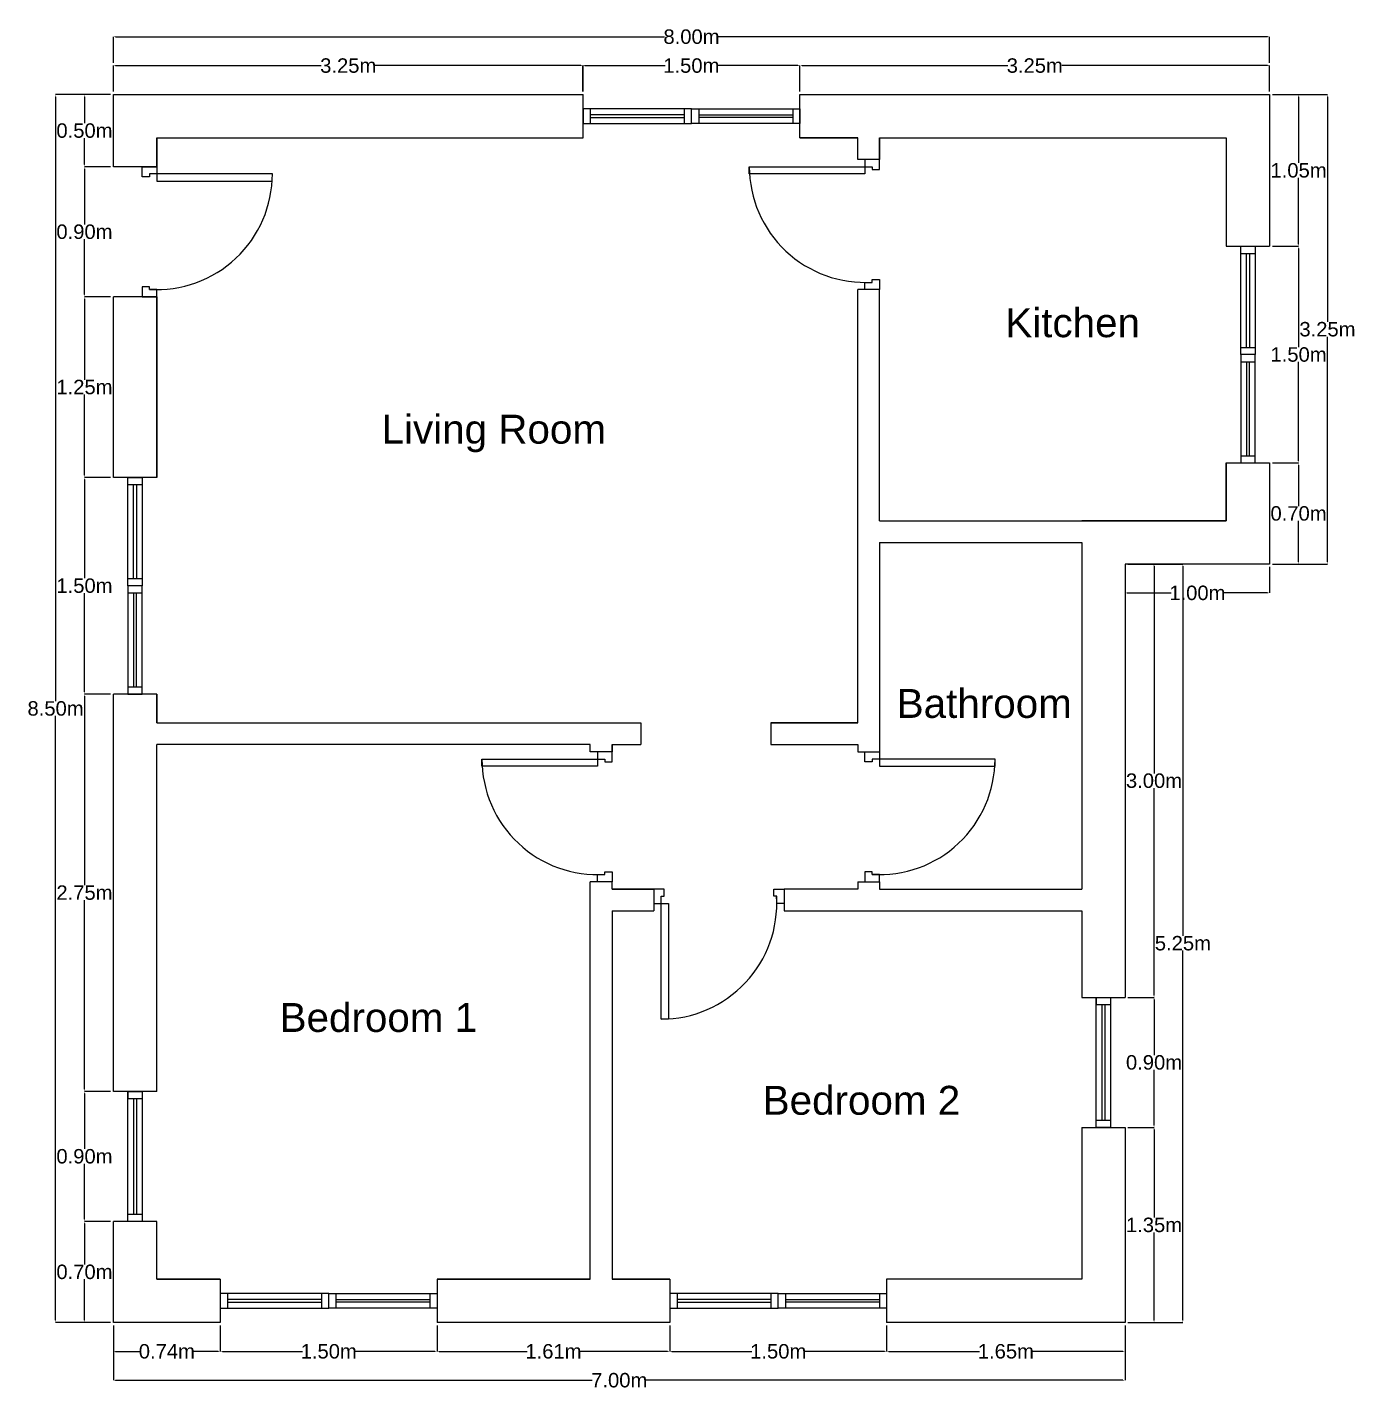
# Model space of a CAD drawing. Header units: millimetres. Extents: x -5163 to 10942, y 6347 to 15779.
# Drawn here: x -5163 to 4028, y 6347 to 15779 of the extents above; entities that cross this region are included whole.
import ezdxf

# ---------------------------------------------------------------- set-up
doc = ezdxf.new("R2010")
doc.units = ezdxf.units.MM
doc.header["$MEASUREMENT"] = 0
for name, color, linetype in [('dimensions', 40, 'Continuous'), ('doors', 4, 'Continuous'), ('walls', 7, 'Continuous'), ('windows', 6, 'Continuous')]:
    doc.layers.add(name, color=color, linetype=linetype)
doc.styles.get("Standard").update_dxf_attribs({"font": 'arial.ttf'})
doc.dimstyles.get("Standard").update_dxf_attribs({"dimtxt": 100, "dimasz": 15, "dimexe": 0.18, "dimexo": 20, "dimgap": 0.09, "dimtad": 0, "dimtih": 1, "dimtoh": 1, "dimlfac": 0.001, "dimzin": 0, "dimdsep": 46, "dimtxsty": 'Standard', "dimcen": 0.09, "dimadec": 0, "dimazin": 0, "dimtfac": 1, "dimtofl": 0, "dimtmove": 0, "dimatfit": 3, "dimfxl": 1, "dimtolj": 1, "dimtzin": 0, "dimarcsym": 0})

# ---------------------------------------------------------------- blocks, each defined once
blk = doc.blocks.new('*D11')
at = {"layer": 'Defpoints', "color": 0, "transparency": 16777216}
for p in [(-1317.4, 15512.8), (-4567.4, 15312.8), (-1317.4, 15312.8)]:
    blk.add_point(p, dxfattribs=at)
at = {"layer": 'dimensions', "color": 0, "lineweight": -2, "transparency": 16777216}
for p, q in [((-4567.4, 15332.8), (-4567.4, 15513)), ((-4552.4, 15512.8), (-3129.2, 15512.8)), ((-1332.4, 15512.8), (-2755.6, 15512.8)), ((-1317.4, 15332.8), (-1317.4, 15513))]:
    blk.add_line(p, q, dxfattribs=at)
at = {"layer": 'dimensions', "color": 0, "transparency": 16777216}
for points in [[(-4552.4, 15515.3), (-4552.4, 15510.3), (-4567.4, 15512.8)], [(-1332.4, 15515.3), (-1332.4, 15510.3), (-1317.4, 15512.8)]]:
    blk.add_solid(points, dxfattribs=at)
at = {"layer": 'dimensions', "color": 0, "transparency": 16777216, "insert": (-2942.4, 15512.8), "char_height": 100, "attachment_point": 5}
blk.add_mtext('\\A1;3.25m', dxfattribs=at)
blk = doc.blocks.new('*D12')
at = {"layer": 'Defpoints', "color": 0, "transparency": 16777216}
for p in [(182.6, 15512.8), (-1319.8, 15312.8), (182.6, 15312.8)]:
    blk.add_point(p, dxfattribs=at)
at = {"layer": 'dimensions', "color": 0, "lineweight": -2, "transparency": 16777216}
for p, q in [((-1319.8, 15332.8), (-1319.8, 15513)), ((-1304.8, 15512.8), (-750.7, 15512.8)), ((167.6, 15512.8), (-386.5, 15512.8)), ((182.6, 15332.8), (182.6, 15513))]:
    blk.add_line(p, q, dxfattribs=at)
at = {"layer": 'dimensions', "color": 0, "transparency": 16777216}
for points in [[(-1304.8, 15515.3), (-1304.8, 15510.3), (-1319.8, 15512.8)], [(167.6, 15515.3), (167.6, 15510.3), (182.6, 15512.8)]]:
    blk.add_solid(points, dxfattribs=at)
at = {"layer": 'dimensions', "color": 0, "transparency": 16777216, "insert": (-568.6, 15512.8), "char_height": 100, "attachment_point": 5}
blk.add_mtext('\\A1;1.50m', dxfattribs=at)
blk = doc.blocks.new('*D13')
at = {"layer": 'Defpoints', "color": 0, "transparency": 16777216}
for p in [(3432.6, 15512.8), (182.6, 15312.8), (3432.6, 15312.8)]:
    blk.add_point(p, dxfattribs=at)
at = {"layer": 'dimensions', "color": 0, "lineweight": -2, "transparency": 16777216}
for p, q in [((182.6, 15332.8), (182.6, 15513)), ((197.6, 15512.8), (1620.8, 15512.8)), ((3417.6, 15512.8), (1994.4, 15512.8)), ((3432.6, 15332.8), (3432.6, 15513))]:
    blk.add_line(p, q, dxfattribs=at)
at = {"layer": 'dimensions', "color": 0, "transparency": 16777216}
for points in [[(197.6, 15515.3), (197.6, 15510.3), (182.6, 15512.8)], [(3417.6, 15515.3), (3417.6, 15510.3), (3432.6, 15512.8)]]:
    blk.add_solid(points, dxfattribs=at)
at = {"layer": 'dimensions', "color": 0, "transparency": 16777216, "insert": (1807.6, 15512.8), "char_height": 100, "attachment_point": 5}
blk.add_mtext('\\A1;3.25m', dxfattribs=at)
blk = doc.blocks.new('*D16')
at = {"layer": 'Defpoints', "color": 0, "transparency": 16777216}
for p in [(3432.6, 15713), (-4567.4, 15513), (3432.6, 15512.8)]:
    blk.add_point(p, dxfattribs=at)
at = {"layer": 'dimensions', "color": 0, "lineweight": -2, "transparency": 16777216}
for p, q in [((-4567.4, 15533), (-4567.4, 15713.2)), ((-4552.4, 15713), (-754.3, 15713)), ((3417.6, 15713), (-380.5, 15713)), ((3432.6, 15532.8), (3432.6, 15713.2))]:
    blk.add_line(p, q, dxfattribs=at)
at = {"layer": 'dimensions', "color": 0, "transparency": 16777216}
for points in [[(-4552.4, 15715.5), (-4552.4, 15710.5), (-4567.4, 15713)], [(3417.6, 15715.5), (3417.6, 15710.5), (3432.6, 15713)]]:
    blk.add_solid(points, dxfattribs=at)
at = {"layer": 'dimensions', "color": 0, "transparency": 16777216, "insert": (-567.4, 15713), "char_height": 100, "attachment_point": 5}
blk.add_mtext('\\A1;8.00m', dxfattribs=at)
blk = doc.blocks.new('*D17')
at = {"layer": 'Defpoints', "color": 0, "transparency": 16777216}
for p in [(-4767.4, 7512.8), (-4567.4, 7512.8), (-4567.4, 6812.8)]:
    blk.add_point(p, dxfattribs=at)
at = {"layer": 'dimensions', "color": 0, "lineweight": -2, "transparency": 16777216}
for p, q in [((-4587.4, 7512.8), (-4767.6, 7512.8)), ((-4767.4, 7497.8), (-4767.4, 7214)), ((-4767.4, 6827.8), (-4767.4, 7111.7)), ((-4587.4, 6812.8), (-4767.6, 6812.8))]:
    blk.add_line(p, q, dxfattribs=at)
at = {"layer": 'dimensions', "color": 0, "transparency": 16777216}
for points in [[(-4769.9, 7497.8), (-4764.9, 7497.8), (-4767.4, 7512.8)], [(-4769.9, 6827.8), (-4764.9, 6827.8), (-4767.4, 6812.8)]]:
    blk.add_solid(points, dxfattribs=at)
at = {"layer": 'dimensions', "color": 0, "transparency": 16777216, "insert": (-4767.4, 7162.8), "char_height": 100, "attachment_point": 5}
blk.add_mtext('\\A1;0.70m', dxfattribs=at)
blk = doc.blocks.new('*D18')
at = {"layer": 'Defpoints', "color": 0, "transparency": 16777216}
for p in [(-4767.4, 8412.8), (-4567.4, 8412.8), (-4567.4, 7512.8)]:
    blk.add_point(p, dxfattribs=at)
at = {"layer": 'dimensions', "color": 0, "lineweight": -2, "transparency": 16777216}
for p, q in [((-4587.4, 8412.8), (-4767.6, 8412.8)), ((-4767.4, 8397.8), (-4767.4, 8014)), ((-4767.4, 7527.8), (-4767.4, 7911.7)), ((-4587.4, 7512.8), (-4767.6, 7512.8))]:
    blk.add_line(p, q, dxfattribs=at)
at = {"layer": 'dimensions', "color": 0, "transparency": 16777216}
for points in [[(-4769.9, 8397.8), (-4764.9, 8397.8), (-4767.4, 8412.8)], [(-4769.9, 7527.8), (-4764.9, 7527.8), (-4767.4, 7512.8)]]:
    blk.add_solid(points, dxfattribs=at)
at = {"layer": 'dimensions', "color": 0, "transparency": 16777216, "insert": (-4767.4, 7962.8), "char_height": 100, "attachment_point": 5}
blk.add_mtext('\\A1;0.90m', dxfattribs=at)
blk = doc.blocks.new('*D19')
at = {"layer": 'Defpoints', "color": 0, "transparency": 16777216}
for p in [(-4767.4, 11162.8), (-4567.4, 11162.8), (-4567.4, 8412.8)]:
    blk.add_point(p, dxfattribs=at)
at = {"layer": 'dimensions', "color": 0, "lineweight": -2, "transparency": 16777216}
for p, q in [((-4587.4, 11162.8), (-4767.6, 11162.8)), ((-4767.4, 11147.8), (-4767.4, 9839)), ((-4767.4, 8427.8), (-4767.4, 9736.7)), ((-4587.4, 8412.8), (-4767.6, 8412.8))]:
    blk.add_line(p, q, dxfattribs=at)
at = {"layer": 'dimensions', "color": 0, "transparency": 16777216}
for points in [[(-4769.9, 11147.8), (-4764.9, 11147.8), (-4767.4, 11162.8)], [(-4769.9, 8427.8), (-4764.9, 8427.8), (-4767.4, 8412.8)]]:
    blk.add_solid(points, dxfattribs=at)
at = {"layer": 'dimensions', "color": 0, "transparency": 16777216, "insert": (-4767.4, 9787.8), "char_height": 100, "attachment_point": 5}
blk.add_mtext('\\A1;2.75m', dxfattribs=at)
blk = doc.blocks.new('*D20')
at = {"layer": 'Defpoints', "color": 0, "transparency": 16777216}
for p in [(-4767.4, 12662.8), (-4567.4, 12662.8), (-4567.4, 11162.8)]:
    blk.add_point(p, dxfattribs=at)
at = {"layer": 'dimensions', "color": 0, "lineweight": -2, "transparency": 16777216}
for p, q in [((-4587.4, 12662.8), (-4767.6, 12662.8)), ((-4767.4, 12647.8), (-4767.4, 11964)), ((-4767.4, 11177.8), (-4767.4, 11861.7)), ((-4587.4, 11162.8), (-4767.6, 11162.8))]:
    blk.add_line(p, q, dxfattribs=at)
at = {"layer": 'dimensions', "color": 0, "transparency": 16777216}
for points in [[(-4769.9, 12647.8), (-4764.9, 12647.8), (-4767.4, 12662.8)], [(-4769.9, 11177.8), (-4764.9, 11177.8), (-4767.4, 11162.8)]]:
    blk.add_solid(points, dxfattribs=at)
at = {"layer": 'dimensions', "color": 0, "transparency": 16777216, "insert": (-4767.4, 11912.8), "char_height": 100, "attachment_point": 5}
blk.add_mtext('\\A1;1.50m', dxfattribs=at)
blk = doc.blocks.new('*D21')
at = {"layer": 'Defpoints', "color": 0, "transparency": 16777216}
for p in [(-4767.4, 13912.8), (-4567.4, 13912.8), (-4567.4, 12662.8)]:
    blk.add_point(p, dxfattribs=at)
at = {"layer": 'dimensions', "color": 0, "lineweight": -2, "transparency": 16777216}
for p, q in [((-4587.4, 13912.8), (-4767.6, 13912.8)), ((-4767.4, 13897.8), (-4767.4, 13339)), ((-4767.4, 12677.8), (-4767.4, 13236.7)), ((-4587.4, 12662.8), (-4767.6, 12662.8))]:
    blk.add_line(p, q, dxfattribs=at)
at = {"layer": 'dimensions', "color": 0, "transparency": 16777216}
for points in [[(-4769.9, 13897.8), (-4764.9, 13897.8), (-4767.4, 13912.8)], [(-4769.9, 12677.8), (-4764.9, 12677.8), (-4767.4, 12662.8)]]:
    blk.add_solid(points, dxfattribs=at)
at = {"layer": 'dimensions', "color": 0, "transparency": 16777216, "insert": (-4767.4, 13287.8), "char_height": 100, "attachment_point": 5}
blk.add_mtext('\\A1;1.25m', dxfattribs=at)
blk = doc.blocks.new('*D22')
at = {"layer": 'Defpoints', "color": 0, "transparency": 16777216}
for p in [(-4767.4, 14812.8), (-4567.4, 14812.8), (-4567.4, 13912.8)]:
    blk.add_point(p, dxfattribs=at)
at = {"layer": 'dimensions', "color": 0, "lineweight": -2, "transparency": 16777216}
for p, q in [((-4587.4, 14812.8), (-4767.6, 14812.8)), ((-4767.4, 14797.8), (-4767.4, 14414)), ((-4767.4, 13927.8), (-4767.4, 14311.7)), ((-4587.4, 13912.8), (-4767.6, 13912.8))]:
    blk.add_line(p, q, dxfattribs=at)
at = {"layer": 'dimensions', "color": 0, "transparency": 16777216}
for points in [[(-4769.9, 14797.8), (-4764.9, 14797.8), (-4767.4, 14812.8)], [(-4769.9, 13927.8), (-4764.9, 13927.8), (-4767.4, 13912.8)]]:
    blk.add_solid(points, dxfattribs=at)
at = {"layer": 'dimensions', "color": 0, "transparency": 16777216, "insert": (-4767.4, 14362.8), "char_height": 100, "attachment_point": 5}
blk.add_mtext('\\A1;0.90m', dxfattribs=at)
blk = doc.blocks.new('*D23')
at = {"layer": 'Defpoints', "color": 0, "transparency": 16777216}
for p in [(-4767.4, 15312.8), (-4567.4, 15312.8), (-4567.4, 14812.8)]:
    blk.add_point(p, dxfattribs=at)
at = {"layer": 'dimensions', "color": 0, "lineweight": -2, "transparency": 16777216}
for p, q in [((-4587.4, 15312.8), (-4767.6, 15312.8)), ((-4767.4, 15297.8), (-4767.4, 15114)), ((-4767.4, 14827.8), (-4767.4, 15011.7)), ((-4587.4, 14812.8), (-4767.6, 14812.8))]:
    blk.add_line(p, q, dxfattribs=at)
at = {"layer": 'dimensions', "color": 0, "transparency": 16777216}
for points in [[(-4769.9, 15297.8), (-4764.9, 15297.8), (-4767.4, 15312.8)], [(-4769.9, 14827.8), (-4764.9, 14827.8), (-4767.4, 14812.8)]]:
    blk.add_solid(points, dxfattribs=at)
at = {"layer": 'dimensions', "color": 0, "transparency": 16777216, "insert": (-4767.4, 15062.8), "char_height": 100, "attachment_point": 5}
blk.add_mtext('\\A1;0.50m', dxfattribs=at)
blk = doc.blocks.new('*D26')
at = {"layer": 'Defpoints', "color": 0, "transparency": 16777216}
for p in [(-4967.4, 15312.8), (-4567.4, 15312.8), (-4567.4, 6812.8)]:
    blk.add_point(p, dxfattribs=at)
at = {"layer": 'dimensions', "color": 0, "lineweight": -2, "transparency": 16777216}
for p, q in [((-4587.4, 15312.8), (-4967.6, 15312.8)), ((-4967.4, 15297.8), (-4967.4, 11114)), ((-4967.4, 6827.8), (-4967.4, 11011.7)), ((-4587.4, 6812.8), (-4967.6, 6812.8))]:
    blk.add_line(p, q, dxfattribs=at)
at = {"layer": 'dimensions', "color": 0, "transparency": 16777216}
for points in [[(-4969.9, 15297.8), (-4964.9, 15297.8), (-4967.4, 15312.8)], [(-4969.9, 6827.8), (-4964.9, 6827.8), (-4967.4, 6812.8)]]:
    blk.add_solid(points, dxfattribs=at)
at = {"layer": 'dimensions', "color": 0, "transparency": 16777216, "insert": (-4967.4, 11062.8), "char_height": 100, "attachment_point": 5}
blk.add_mtext('\\A1;8.50m', dxfattribs=at)
blk = doc.blocks.new('*D27')
at = {"layer": 'Defpoints', "color": 0, "transparency": 16777216}
for p in [(-4567.4, 6812.8), (-3827.4, 6812.8), (-3827.4, 6612.8)]:
    blk.add_point(p, dxfattribs=at)
at = {"layer": 'dimensions', "color": 0, "lineweight": -2, "transparency": 16777216}
for p, q in [((-4567.4, 6792.8), (-4567.4, 6612.7)), ((-3827.4, 6792.8), (-3827.4, 6612.7)), ((-4552.4, 6612.8), (-4384.2, 6612.8)), ((-3842.4, 6612.8), (-4010.6, 6612.8))]:
    blk.add_line(p, q, dxfattribs=at)
at = {"layer": 'dimensions', "color": 0, "transparency": 16777216}
for points in [[(-4552.4, 6615.3), (-4552.4, 6610.3), (-4567.4, 6612.8)], [(-3842.4, 6615.3), (-3842.4, 6610.3), (-3827.4, 6612.8)]]:
    blk.add_solid(points, dxfattribs=at)
at = {"layer": 'dimensions', "color": 0, "transparency": 16777216, "insert": (-4197.4, 6612.8), "char_height": 100, "attachment_point": 5}
blk.add_mtext('\\A1;0.74m', dxfattribs=at)
blk = doc.blocks.new('*D28')
at = {"layer": 'Defpoints', "color": 0, "transparency": 16777216}
for p in [(-3827.4, 6812.8), (-2327.4, 6812.8), (-2327.4, 6612.8)]:
    blk.add_point(p, dxfattribs=at)
at = {"layer": 'dimensions', "color": 0, "lineweight": -2, "transparency": 16777216}
for p, q in [((-3827.4, 6792.8), (-3827.4, 6612.7)), ((-2327.4, 6792.8), (-2327.4, 6612.7)), ((-3812.4, 6612.8), (-3259.5, 6612.8)), ((-2342.4, 6612.8), (-2895.3, 6612.8))]:
    blk.add_line(p, q, dxfattribs=at)
at = {"layer": 'dimensions', "color": 0, "transparency": 16777216}
for points in [[(-3812.4, 6615.3), (-3812.4, 6610.3), (-3827.4, 6612.8)], [(-2342.4, 6615.3), (-2342.4, 6610.3), (-2327.4, 6612.8)]]:
    blk.add_solid(points, dxfattribs=at)
at = {"layer": 'dimensions', "color": 0, "transparency": 16777216, "insert": (-3077.4, 6612.8), "char_height": 100, "attachment_point": 5}
blk.add_mtext('\\A1;1.50m', dxfattribs=at)
blk = doc.blocks.new('*D29')
at = {"layer": 'Defpoints', "color": 0, "transparency": 16777216}
for p in [(-2327.4, 6812.8), (-717.4, 6812.8), (-717.4, 6612.8)]:
    blk.add_point(p, dxfattribs=at)
at = {"layer": 'dimensions', "color": 0, "lineweight": -2, "transparency": 16777216}
for p, q in [((-2327.4, 6792.8), (-2327.4, 6612.7)), ((-717.4, 6792.8), (-717.4, 6612.7)), ((-2312.4, 6612.8), (-1704.5, 6612.8)), ((-732.4, 6612.8), (-1340.3, 6612.8))]:
    blk.add_line(p, q, dxfattribs=at)
at = {"layer": 'dimensions', "color": 0, "transparency": 16777216}
for points in [[(-2312.4, 6615.3), (-2312.4, 6610.3), (-2327.4, 6612.8)], [(-732.4, 6615.3), (-732.4, 6610.3), (-717.4, 6612.8)]]:
    blk.add_solid(points, dxfattribs=at)
at = {"layer": 'dimensions', "color": 0, "transparency": 16777216, "insert": (-1522.4, 6612.8), "char_height": 100, "attachment_point": 5}
blk.add_mtext('\\A1;1.61m', dxfattribs=at)
blk = doc.blocks.new('*D30')
at = {"layer": 'Defpoints', "color": 0, "transparency": 16777216}
for p in [(-717.4, 6812.8), (782.6, 6812.8), (782.6, 6612.8)]:
    blk.add_point(p, dxfattribs=at)
at = {"layer": 'dimensions', "color": 0, "lineweight": -2, "transparency": 16777216}
for p, q in [((-717.4, 6792.8), (-717.4, 6612.7)), ((782.6, 6792.8), (782.6, 6612.7)), ((-702.4, 6612.8), (-149.5, 6612.8)), ((767.6, 6612.8), (214.7, 6612.8))]:
    blk.add_line(p, q, dxfattribs=at)
at = {"layer": 'dimensions', "color": 0, "transparency": 16777216}
for points in [[(-702.4, 6615.3), (-702.4, 6610.3), (-717.4, 6612.8)], [(767.6, 6615.3), (767.6, 6610.3), (782.6, 6612.8)]]:
    blk.add_solid(points, dxfattribs=at)
at = {"layer": 'dimensions', "color": 0, "transparency": 16777216, "insert": (32.6, 6612.8), "char_height": 100, "attachment_point": 5}
blk.add_mtext('\\A1;1.50m', dxfattribs=at)
blk = doc.blocks.new('*D31')
at = {"layer": 'Defpoints', "color": 0, "transparency": 16777216}
for p in [(782.6, 6812.8), (2432.6, 6812.8), (2432.6, 6612.8)]:
    blk.add_point(p, dxfattribs=at)
at = {"layer": 'dimensions', "color": 0, "lineweight": -2, "transparency": 16777216}
for p, q in [((782.6, 6792.8), (782.6, 6612.7)), ((2432.6, 6792.8), (2432.6, 6612.7)), ((797.6, 6612.8), (1425.5, 6612.8)), ((2417.6, 6612.8), (1789.7, 6612.8))]:
    blk.add_line(p, q, dxfattribs=at)
at = {"layer": 'dimensions', "color": 0, "transparency": 16777216}
for points in [[(797.6, 6615.3), (797.6, 6610.3), (782.6, 6612.8)], [(2417.6, 6615.3), (2417.6, 6610.3), (2432.6, 6612.8)]]:
    blk.add_solid(points, dxfattribs=at)
at = {"layer": 'dimensions', "color": 0, "transparency": 16777216, "insert": (1607.6, 6612.8), "char_height": 100, "attachment_point": 5}
blk.add_mtext('\\A1;1.65m', dxfattribs=at)
blk = doc.blocks.new('*D32')
at = {"layer": 'Defpoints', "color": 0, "transparency": 16777216}
for p in [(-4567.4, 6812.8), (2432.6, 6812.8), (2432.6, 6412.8)]:
    blk.add_point(p, dxfattribs=at)
at = {"layer": 'dimensions', "color": 0, "lineweight": -2, "transparency": 16777216}
for p, q in [((-4567.4, 6792.8), (-4567.4, 6412.7)), ((2432.6, 6792.8), (2432.6, 6412.7)), ((-4552.4, 6412.8), (-1253.8, 6412.8)), ((2417.6, 6412.8), (-881, 6412.8))]:
    blk.add_line(p, q, dxfattribs=at)
at = {"layer": 'dimensions', "color": 0, "transparency": 16777216}
for points in [[(-4552.4, 6415.3), (-4552.4, 6410.3), (-4567.4, 6412.8)], [(2417.6, 6415.3), (2417.6, 6410.3), (2432.6, 6412.8)]]:
    blk.add_solid(points, dxfattribs=at)
at = {"layer": 'dimensions', "color": 0, "transparency": 16777216, "insert": (-1067.4, 6412.8), "char_height": 100, "attachment_point": 5}
blk.add_mtext('\\A1;7.00m', dxfattribs=at)
blk = doc.blocks.new('*D33')
at = {"layer": 'Defpoints', "color": 0, "transparency": 16777216}
for p in [(2432.6, 8162.8), (2632.6, 8162.8), (2432.6, 6812.8)]:
    blk.add_point(p, dxfattribs=at)
at = {"layer": 'dimensions', "color": 0, "lineweight": -2, "transparency": 16777216}
for p, q in [((2452.6, 8162.8), (2632.8, 8162.8)), ((2632.6, 8147.8), (2632.6, 7539)), ((2632.6, 6827.8), (2632.6, 7436.7)), ((2452.6, 6812.8), (2632.8, 6812.8))]:
    blk.add_line(p, q, dxfattribs=at)
at = {"layer": 'dimensions', "color": 0, "transparency": 16777216}
for points in [[(2630.1, 8147.8), (2635.1, 8147.8), (2632.6, 8162.8)], [(2630.1, 6827.8), (2635.1, 6827.8), (2632.6, 6812.8)]]:
    blk.add_solid(points, dxfattribs=at)
at = {"layer": 'dimensions', "color": 0, "transparency": 16777216, "insert": (2632.6, 7487.8), "char_height": 100, "attachment_point": 5}
blk.add_mtext('\\A1;1.35m', dxfattribs=at)
blk = doc.blocks.new('*D34')
at = {"layer": 'Defpoints', "color": 0, "transparency": 16777216}
for p in [(2432.6, 9062.8), (2632.6, 9062.8), (2432.6, 8162.8)]:
    blk.add_point(p, dxfattribs=at)
at = {"layer": 'dimensions', "color": 0, "lineweight": -2, "transparency": 16777216}
for p, q in [((2452.6, 9062.8), (2632.8, 9062.8)), ((2632.6, 9047.8), (2632.6, 8664)), ((2632.6, 8177.8), (2632.6, 8561.7)), ((2452.6, 8162.8), (2632.8, 8162.8))]:
    blk.add_line(p, q, dxfattribs=at)
at = {"layer": 'dimensions', "color": 0, "transparency": 16777216}
for points in [[(2630.1, 9047.8), (2635.1, 9047.8), (2632.6, 9062.8)], [(2630.1, 8177.8), (2635.1, 8177.8), (2632.6, 8162.8)]]:
    blk.add_solid(points, dxfattribs=at)
at = {"layer": 'dimensions', "color": 0, "transparency": 16777216, "insert": (2632.6, 8612.8), "char_height": 100, "attachment_point": 5}
blk.add_mtext('\\A1;0.90m', dxfattribs=at)
blk = doc.blocks.new('*D35')
at = {"layer": 'Defpoints', "color": 0, "transparency": 16777216}
for p in [(2452.6, 12062.8), (2632.6, 12062.8), (2432.6, 9062.8)]:
    blk.add_point(p, dxfattribs=at)
at = {"layer": 'dimensions', "color": 0, "lineweight": -2, "transparency": 16777216}
for p, q in [((2472.6, 12062.8), (2632.8, 12062.8)), ((2632.6, 12047.8), (2632.6, 10614)), ((2632.6, 9077.8), (2632.6, 10511.7)), ((2452.6, 9062.8), (2632.8, 9062.8))]:
    blk.add_line(p, q, dxfattribs=at)
at = {"layer": 'dimensions', "color": 0, "transparency": 16777216}
for points in [[(2630.1, 12047.8), (2635.1, 12047.8), (2632.6, 12062.8)], [(2630.1, 9077.8), (2635.1, 9077.8), (2632.6, 9062.8)]]:
    blk.add_solid(points, dxfattribs=at)
at = {"layer": 'dimensions', "color": 0, "transparency": 16777216, "insert": (2632.6, 10562.8), "char_height": 100, "attachment_point": 5}
blk.add_mtext('\\A1;3.00m', dxfattribs=at)
blk = doc.blocks.new('*D36')
at = {"layer": 'Defpoints', "color": 0, "transparency": 16777216}
for p in [(2432.6, 12062.8), (3432.6, 12062.8), (3432.6, 11862.8)]:
    blk.add_point(p, dxfattribs=at)
at = {"layer": 'dimensions', "color": 0, "lineweight": -2, "transparency": 16777216}
for p, q in [((2432.6, 12042.8), (2432.6, 11862.7)), ((3432.6, 12042.8), (3432.6, 11862.7)), ((2447.6, 11862.8), (2750.5, 11862.8)), ((3417.6, 11862.8), (3114.7, 11862.8))]:
    blk.add_line(p, q, dxfattribs=at)
at = {"layer": 'dimensions', "color": 0, "transparency": 16777216}
for points in [[(2447.6, 11865.3), (2447.6, 11860.3), (2432.6, 11862.8)], [(3417.6, 11865.3), (3417.6, 11860.3), (3432.6, 11862.8)]]:
    blk.add_solid(points, dxfattribs=at)
at = {"layer": 'dimensions', "color": 0, "transparency": 16777216, "insert": (2932.6, 11862.8), "char_height": 100, "attachment_point": 5}
blk.add_mtext('\\A1;1.00m', dxfattribs=at)
blk = doc.blocks.new('*D37')
at = {"layer": 'Defpoints', "color": 0, "transparency": 16777216}
for p in [(3432.6, 12762.8), (3632.6, 12762.8), (3432.6, 12062.8)]:
    blk.add_point(p, dxfattribs=at)
at = {"layer": 'dimensions', "color": 0, "lineweight": -2, "transparency": 16777216}
for p, q in [((3452.6, 12762.8), (3632.8, 12762.8)), ((3632.6, 12747.8), (3632.6, 12464)), ((3632.6, 12077.8), (3632.6, 12361.7)), ((3452.6, 12062.8), (3632.8, 12062.8))]:
    blk.add_line(p, q, dxfattribs=at)
at = {"layer": 'dimensions', "color": 0, "transparency": 16777216}
for points in [[(3630.1, 12747.8), (3635.1, 12747.8), (3632.6, 12762.8)], [(3630.1, 12077.8), (3635.1, 12077.8), (3632.6, 12062.8)]]:
    blk.add_solid(points, dxfattribs=at)
at = {"layer": 'dimensions', "color": 0, "transparency": 16777216, "insert": (3632.6, 12412.8), "char_height": 100, "attachment_point": 5}
blk.add_mtext('\\A1;0.70m', dxfattribs=at)
blk = doc.blocks.new('*D38')
at = {"layer": 'Defpoints', "color": 0, "transparency": 16777216}
for p in [(3432.6, 14262.8), (3632.6, 14262.8), (3432.6, 12762.8)]:
    blk.add_point(p, dxfattribs=at)
at = {"layer": 'dimensions', "color": 0, "lineweight": -2, "transparency": 16777216}
for p, q in [((3452.6, 14262.8), (3632.8, 14262.8)), ((3632.6, 14247.8), (3632.6, 13564)), ((3632.6, 12777.8), (3632.6, 13461.7)), ((3452.6, 12762.8), (3632.8, 12762.8))]:
    blk.add_line(p, q, dxfattribs=at)
at = {"layer": 'dimensions', "color": 0, "transparency": 16777216}
for points in [[(3630.1, 14247.8), (3635.1, 14247.8), (3632.6, 14262.8)], [(3630.1, 12777.8), (3635.1, 12777.8), (3632.6, 12762.8)]]:
    blk.add_solid(points, dxfattribs=at)
at = {"layer": 'dimensions', "color": 0, "transparency": 16777216, "insert": (3632.6, 13512.8), "char_height": 100, "attachment_point": 5}
blk.add_mtext('\\A1;1.50m', dxfattribs=at)
blk = doc.blocks.new('*D39')
at = {"layer": 'Defpoints', "color": 0, "transparency": 16777216}
for p in [(3432.6, 15312.8), (3632.6, 15312.8), (3432.6, 14262.8)]:
    blk.add_point(p, dxfattribs=at)
at = {"layer": 'dimensions', "color": 0, "lineweight": -2, "transparency": 16777216}
for p, q in [((3452.6, 15312.8), (3632.8, 15312.8)), ((3632.6, 15297.8), (3632.6, 14839)), ((3632.6, 14277.8), (3632.6, 14736.7)), ((3452.6, 14262.8), (3632.8, 14262.8))]:
    blk.add_line(p, q, dxfattribs=at)
at = {"layer": 'dimensions', "color": 0, "transparency": 16777216}
for points in [[(3630.1, 15297.8), (3635.1, 15297.8), (3632.6, 15312.8)], [(3630.1, 14277.8), (3635.1, 14277.8), (3632.6, 14262.8)]]:
    blk.add_solid(points, dxfattribs=at)
at = {"layer": 'dimensions', "color": 0, "transparency": 16777216, "insert": (3632.6, 14787.8), "char_height": 100, "attachment_point": 5}
blk.add_mtext('\\A1;1.05m', dxfattribs=at)
blk = doc.blocks.new('*D40')
at = {"layer": 'Defpoints', "color": 0, "transparency": 16777216}
for p in [(3432.6, 15312.8), (3832.6, 15312.8), (3432.6, 12062.8)]:
    blk.add_point(p, dxfattribs=at)
at = {"layer": 'dimensions', "color": 0, "lineweight": -2, "transparency": 16777216}
for p, q in [((3452.6, 15312.8), (3832.8, 15312.8)), ((3832.6, 15297.8), (3832.6, 13739)), ((3832.6, 12077.8), (3832.6, 13636.7)), ((3452.6, 12062.8), (3832.8, 12062.8))]:
    blk.add_line(p, q, dxfattribs=at)
at = {"layer": 'dimensions', "color": 0, "transparency": 16777216}
for points in [[(3830.1, 15297.8), (3835.1, 15297.8), (3832.6, 15312.8)], [(3830.1, 12077.8), (3835.1, 12077.8), (3832.6, 12062.8)]]:
    blk.add_solid(points, dxfattribs=at)
at = {"layer": 'dimensions', "color": 0, "transparency": 16777216, "insert": (3832.6, 13687.8), "char_height": 100, "attachment_point": 5}
blk.add_mtext('\\A1;3.25m', dxfattribs=at)
blk = doc.blocks.new('*D41')
at = {"layer": 'Defpoints', "color": 0, "transparency": 16777216}
for p in [(2432.6, 12062.8), (2832.3, 12062.8), (2432.6, 6812.8)]:
    blk.add_point(p, dxfattribs=at)
at = {"layer": 'dimensions', "color": 0, "lineweight": -2, "transparency": 16777216}
for p, q in [((2452.6, 12062.8), (2832.5, 12062.8)), ((2832.3, 12047.8), (2832.3, 9489)), ((2832.3, 6827.8), (2832.3, 9386.7)), ((2452.6, 6812.8), (2832.5, 6812.8))]:
    blk.add_line(p, q, dxfattribs=at)
at = {"layer": 'dimensions', "color": 0, "transparency": 16777216}
for points in [[(2829.8, 12047.8), (2834.8, 12047.8), (2832.3, 12062.8)], [(2829.8, 6827.8), (2834.8, 6827.8), (2832.3, 6812.8)]]:
    blk.add_solid(points, dxfattribs=at)
at = {"layer": 'dimensions', "color": 0, "transparency": 16777216, "insert": (2832.3, 9437.8), "char_height": 100, "attachment_point": 5}
blk.add_mtext('\\A1;5.25m', dxfattribs=at)

msp = doc.modelspace()

# ---------------------------------------------------------------- linework, layer by layer
at = {"layer": 'doors'}
for p, q in [((-4367.401, 14742.85), (-4367.401, 14812.85)), ((-4367.401, 14812.85), (-4267.401, 14812.85)), ((-4267.401, 14812.85), (-4267.401, 14762.85)), ((-167.401, 14762.85), (-167.401, 14812.85)), ((-167.401, 14812.85), (632.599, 14812.85)), ((632.599, 14862.85), (632.599, 14812.85)), ((732.599, 14862.85), (632.599, 14862.85)), ((632.599, 14812.85), (682.599, 14812.85)), ((632.599, 14812.85), (632.599, 14762.85)), ((682.599, 14812.85), (682.599, 14792.85)), ((732.599, 14792.85), (732.599, 14862.85)), ((-4317.401, 14742.85), (-4367.401, 14742.85)), ((-4267.401, 14762.85), (-4317.401, 14762.85)), ((-4317.401, 14762.85), (-4317.401, 14742.85)), ((-4267.401, 14762.85), (-4267.401, 14712.85)), ((-3467.401, 14762.85), (-4267.401, 14762.85)), ((632.599, 14762.85), (-167.401, 14762.85)), ((682.599, 14792.85), (732.599, 14792.85)), ((-4267.401, 14712.85), (-3467.401, 14712.85)), ((-4317.401, 13982.85), (-4367.401, 13982.85)), ((-4367.401, 13982.85), (-4367.401, 13912.85)), ((-4317.401, 13962.85), (-4317.401, 13982.85)), ((-4267.401, 13962.85), (-4317.401, 13962.85)), ((-4267.401, 13912.85), (-4267.401, 13962.85)), ((632.599, 13962.85), (632.599, 14012.85)), ((632.599, 14012.85), (682.599, 14012.85)), ((732.599, 13962.85), (632.599, 13962.85)), ((682.599, 14012.85), (682.599, 14032.85)), ((682.599, 14032.85), (732.599, 14032.85)), ((732.599, 14032.85), (732.599, 13962.85)), ((-4367.401, 13912.85), (-4267.401, 13912.85)), ((-1217.401, 10762.85), (-1217.401, 10712.85)), ((-1117.401, 10762.85), (-1217.401, 10762.85)), ((-1117.401, 10692.85), (-1117.401, 10762.85)), ((632.599, 10692.85), (632.599, 10762.85)), ((632.599, 10762.85), (732.599, 10762.85)), ((732.599, 10762.85), (732.599, 10712.85)), ((-2017.401, 10662.85), (-2017.401, 10712.85)), ((-2017.401, 10712.85), (-1217.401, 10712.85)), ((-1217.401, 10662.85), (-2017.401, 10662.85)), ((-1217.401, 10712.85), (-1167.401, 10712.85)), ((-1217.401, 10712.85), (-1217.401, 10662.85)), ((-1167.401, 10712.85), (-1167.401, 10692.85)), ((-1167.401, 10692.85), (-1117.401, 10692.85)), ((682.599, 10692.85), (632.599, 10692.85)), ((732.599, 10712.85), (682.599, 10712.85)), ((682.599, 10712.85), (682.599, 10692.85)), ((732.599, 10712.85), (732.599, 10662.85)), ((1532.599, 10712.85), (732.599, 10712.85)), ((732.599, 10662.85), (1532.599, 10662.85)), ((1532.599, 10662.85), (1532.599, 10712.85)), ((-1217.401, 9862.85), (-1217.401, 9912.85)), ((-1217.401, 9912.85), (-1167.401, 9912.85)), ((-1167.401, 9912.85), (-1167.401, 9932.85)), ((-1167.401, 9932.85), (-1117.401, 9932.85)), ((-1117.401, 9932.85), (-1117.401, 9862.85)), ((682.599, 9932.85), (632.599, 9932.85)), ((632.599, 9932.85), (632.599, 9862.85)), ((682.599, 9912.85), (682.599, 9932.85)), ((732.599, 9912.85), (682.599, 9912.85)), ((732.599, 9862.85), (732.599, 9912.85)), ((-1117.401, 9862.85), (-1217.401, 9862.85)), ((-757.401, 9812.85), (-827.401, 9812.85)), ((-827.401, 9812.85), (-827.401, 9712.85)), ((-757.401, 9762.85), (-757.401, 9812.85)), ((2.599, 9762.85), (2.599, 9812.85)), ((2.599, 9812.85), (72.599, 9812.85)), ((72.599, 9812.85), (72.599, 9712.85)), ((632.599, 9862.85), (732.599, 9862.85)), ((-777.401, 9712.85), (-777.401, 9762.85)), ((-777.401, 9762.85), (-757.401, 9762.85)), ((22.599, 9762.85), (2.599, 9762.85)), ((22.599, 9712.85), (22.599, 9762.85)), ((-827.401, 9712.85), (-777.401, 9712.85)), ((-777.401, 9712.85), (-727.401, 9712.85)), ((-777.401, 8912.85), (-777.401, 9712.85)), ((-727.401, 9712.85), (-727.401, 8912.85)), ((72.599, 9712.85), (22.599, 9712.85)), ((-727.401, 8912.85), (-777.401, 8912.85))]:
    msp.add_line(p, q, dxfattribs=at)
for centre, start, end in [((632.599, 14812.85), 180, 273.5833217), ((-4267.401, 14762.85), 266.4166783, 0), ((-1217.401, 10712.85), 180, 273.5833217), ((732.599, 10712.85), 266.4166783, 0), ((-777.401, 9712.85), 270, 3.5833217)]:
    msp.add_arc(centre, 800, start, end, dxfattribs=at)
at = {"layer": 'walls'}
for p, q in [((-1317.401, 15012.85), (-1317.401, 15312.85)), ((182.599, 15012.85), (182.599, 15312.85)), ((-4267.401, 15012.85), (-4267.401, 14812.85)), ((-4267.401, 15012.85), (-4267.401, 14812.85)), ((582.599, 15012.85), (182.599, 15012.85)), ((582.599, 15012.85), (582.599, 15012.85)), ((582.599, 14862.85), (582.599, 15012.85)), ((732.599, 15012.85), (732.599, 14862.85)), ((732.599, 14862.85), (732.599, 15012.85)), ((-4267.401, 14812.85), (-4567.401, 14812.85)), ((732.599, 14862.85), (582.599, 14862.85)), ((3132.599, 14262.85), (3432.599, 14262.85)), ((582.599, 10962.85), (582.599, 13962.85)), ((732.599, 13962.85), (582.599, 13962.85)), ((732.599, 12362.85), (732.599, 13962.85)), ((-4267.401, 13912.85), (-4567.401, 13912.85)), ((-4267.401, 13912.85), (-4267.401, 12662.85)), ((3132.599, 12362.85), (3132.599, 12762.85)), ((3132.599, 12762.85), (3432.599, 12762.85)), ((-4267.401, 12662.85), (-4567.401, 12662.85)), ((732.599, 12362.85), (3132.599, 12362.85)), ((732.599, 12212.85), (732.599, 10762.85)), ((732.599, 12212.85), (2132.599, 12212.85)), ((-4267.401, 11162.85), (-4567.401, 11162.85)), ((-4267.401, 10962.85), (-4267.401, 11162.85)), ((-4267.401, 11162.85), (-4267.401, 10962.85)), ((-4267.401, 10962.85), (-917.401, 10962.85)), ((-917.401, 10962.85), (-917.401, 10812.85)), ((582.599, 10962.85), (-17.401, 10962.85)), ((-17.401, 10962.85), (-17.401, 10812.85)), ((-17.401, 10962.85), (582.599, 10962.85)), ((-1267.401, 10812.85), (-4267.401, 10812.85)), ((-1267.401, 10762.85), (-1267.401, 10812.85)), ((-1117.401, 10762.85), (-1267.401, 10762.85)), ((-1117.401, 10812.85), (-917.401, 10812.85)), ((-1117.401, 10812.85), (-1117.401, 10762.85)), ((-1117.401, 10762.85), (-1117.401, 10812.85)), ((-17.401, 10812.85), (582.599, 10812.85)), ((582.599, 10812.85), (582.599, 10762.85)), ((582.599, 10812.85), (582.599, 10762.85)), ((582.599, 10762.85), (732.599, 10762.85)), ((-1267.401, 7112.85), (-1267.401, 9862.85)), ((-1117.401, 9862.85), (-1267.401, 9862.85)), ((-1117.401, 9812.85), (-1117.401, 9862.85)), ((-1117.401, 9812.85), (-827.401, 9812.85)), ((-827.401, 9812.85), (-1117.401, 9812.85)), ((-827.401, 9812.85), (-827.401, 9662.85)), ((582.599, 9812.85), (72.599, 9812.85)), ((582.599, 9812.85), (72.599, 9812.85)), ((72.599, 9812.85), (72.599, 9662.85)), ((582.599, 9862.85), (732.599, 9862.85)), ((582.599, 9862.85), (582.599, 9812.85)), ((732.599, 9862.85), (732.599, 9812.85)), ((732.599, 9812.85), (2132.599, 9812.85)), ((-1117.401, 9662.85), (-1117.401, 7112.85)), ((-1117.401, 9662.85), (-827.401, 9662.85)), ((72.599, 9662.85), (2132.599, 9662.85)), ((2132.599, 9662.85), (2132.599, 9062.85)), ((2132.599, 9062.85), (2432.599, 9062.85)), ((-4267.401, 8412.85), (-4567.401, 8412.85)), ((2132.599, 8162.85), (2432.599, 8162.85)), ((-4267.401, 7512.85), (-4567.401, 7512.85)), ((-4267.401, 7112.85), (-4267.401, 7512.85)), ((-4267.401, 7112.85), (-3827.401, 7112.85)), ((-4267.401, 7112.85), (-4227.401, 7112.85)), ((-4227.401, 7112.85), (-3827.401, 7112.85)), ((-3827.401, 7112.85), (-3827.401, 6812.85)), ((-2327.401, 7112.85), (-2327.401, 6812.85)), ((-2327.401, 7112.85), (-1267.401, 7112.85)), ((-1117.401, 7112.85), (-717.401, 7112.85)), ((-717.401, 7112.85), (-717.401, 6812.85)), ((782.599, 7112.85), (782.599, 6812.85))]:
    msp.add_line(p, q, dxfattribs=at)
for points in [[(-4567.401, 15312.85), (-1317.401, 15312.85)], [(-4567.401, 14812.85), (-4567.401, 15312.85)], [(182.599, 15312.85), (3432.599, 15312.85), (3432.599, 14262.85)], [(-4267.401, 14812.85), (-4267.401, 15012.85), (-1317.401, 15012.85)], [(182.599, 15012.85), (582.599, 15012.85)], [(732.599, 15012.85), (3132.599, 15012.85), (3132.599, 14262.85)], [(-4567.401, 12662.85), (-4567.401, 13912.85)], [(-4267.401, 12662.85), (-4267.401, 13912.85)], [(3132.599, 12762.85), (3132.599, 12362.85), (2132.599, 12362.85)], [(3432.599, 12762.85), (3432.599, 12062.85), (2432.599, 12062.85), (2432.599, 9062.85)], [(2132.599, 12212.85), (2132.599, 9812.85)], [(-4567.401, 8412.85), (-4567.401, 11162.85)], [(-4267.401, 10962.85), (-4267.401, 11162.85)], [(-4267.401, 8412.85), (-4267.401, 10812.85)], [(2132.599, 9662.85), (2132.599, 9062.85)], [(2132.599, 8162.85), (2132.599, 7112.85), (782.599, 7112.85)], [(2432.599, 8162.85), (2432.599, 6812.85), (782.599, 6812.85)], [(-3827.401, 6812.85), (-4567.401, 6812.85), (-4567.401, 7512.85)], [(-3827.401, 7112.85), (-4267.401, 7112.85), (-4267.401, 7512.85)], [(-1267.401, 7112.85), (-2327.401, 7112.85)], [(-717.401, 7112.85), (-1117.401, 7112.85)], [(-717.401, 6812.85), (-2327.401, 6812.85)]]:
    msp.add_lwpolyline(points, dxfattribs=at)
at = {"layer": 'windows'}
for p, q in [((-567.401, 15212.85), (-1317.401, 15212.85)), ((-1317.401, 15212.85), (-1317.401, 15112.85)), ((-1267.401, 15212.85), (-1267.401, 15112.85)), ((-617.401, 15212.85), (-617.401, 15112.85)), ((-567.401, 15112.85), (-567.401, 15212.85)), ((-567.401, 15112.85), (-567.401, 15212.85)), ((-567.401, 15212.85), (182.599, 15212.85)), ((-517.401, 15212.85), (-517.401, 15112.85)), ((132.599, 15212.85), (132.599, 15112.85)), ((182.599, 15212.85), (182.599, 15112.85)), ((-1317.401, 15112.85), (-567.401, 15112.85)), ((-617.401, 15172.85), (-1267.401, 15172.85)), ((-1267.401, 15152.85), (-617.401, 15152.85)), ((182.599, 15112.85), (-567.401, 15112.85)), ((-517.401, 15172.85), (132.599, 15172.85)), ((132.599, 15152.85), (-517.401, 15152.85)), ((3232.599, 13512.85), (3232.599, 14262.85)), ((3232.599, 14262.85), (3332.599, 14262.85)), ((3332.599, 14262.85), (3332.599, 13512.85)), ((3232.599, 14212.85), (3332.599, 14212.85)), ((3272.599, 13562.85), (3272.599, 14212.85)), ((3292.599, 14212.85), (3292.599, 13562.85)), ((3232.599, 13562.85), (3332.599, 13562.85)), ((3332.599, 13512.85), (3232.599, 13512.85)), ((3232.599, 13512.85), (3232.599, 12762.85)), ((3332.599, 13512.85), (3232.599, 13512.85)), ((3332.599, 12762.85), (3332.599, 13512.85)), ((3232.599, 13462.85), (3332.599, 13462.85)), ((3272.599, 13462.85), (3272.599, 12812.85)), ((3292.599, 12812.85), (3292.599, 13462.85)), ((3232.599, 12812.85), (3332.599, 12812.85)), ((3232.599, 12762.85), (3332.599, 12762.85)), ((-4467.401, 11912.85), (-4467.401, 12662.85)), ((-4467.401, 12662.85), (-4367.401, 12662.85)), ((-4367.401, 12662.85), (-4367.401, 11912.85)), ((-4467.401, 12612.85), (-4367.401, 12612.85)), ((-4427.401, 11962.85), (-4427.401, 12612.85)), ((-4407.401, 12612.85), (-4407.401, 11962.85)), ((-4467.401, 11962.85), (-4367.401, 11962.85)), ((-4367.401, 11912.85), (-4467.401, 11912.85)), ((-4467.401, 11912.85), (-4467.401, 11162.85)), ((-4367.401, 11912.85), (-4467.401, 11912.85)), ((-4367.401, 11162.85), (-4367.401, 11912.85)), ((-4467.401, 11862.85), (-4367.401, 11862.85)), ((-4427.401, 11862.85), (-4427.401, 11212.85)), ((-4407.401, 11212.85), (-4407.401, 11862.85)), ((-4467.401, 11212.85), (-4367.401, 11212.85)), ((-4467.401, 11162.85), (-4367.401, 11162.85)), ((2232.599, 9062.85), (2232.599, 9012.85)), ((2232.599, 9012.85), (2332.599, 9012.85)), ((2232.599, 9012.85), (2232.599, 9012.85)), ((2232.599, 9012.85), (2272.599, 9012.85)), ((2272.599, 9012.85), (2272.599, 8212.85)), ((2292.599, 9012.85), (2292.599, 8212.85)), ((-4467.401, 8412.85), (-4467.401, 8362.85)), ((-4467.401, 8362.85), (-4367.401, 8362.85)), ((-4467.401, 8362.85), (-4467.401, 8362.85)), ((-4467.401, 8362.85), (-4427.401, 8362.85)), ((-4427.401, 8362.85), (-4427.401, 7562.85)), ((-4407.401, 8362.85), (-4407.401, 7562.85)), ((2232.599, 8212.85), (2332.599, 8212.85)), ((-4467.401, 7562.85), (-4367.401, 7562.85)), ((-3077.401, 7012.85), (-3827.401, 7012.85)), ((-3827.401, 7012.85), (-3827.401, 6912.85)), ((-3777.401, 7012.85), (-3777.401, 6912.85)), ((-3127.401, 7012.85), (-3127.401, 6912.85)), ((-3077.401, 6912.85), (-3077.401, 7012.85)), ((-3077.401, 6912.85), (-3077.401, 7012.85)), ((-3077.401, 7012.85), (-2327.401, 7012.85)), ((-3027.401, 7012.85), (-3027.401, 6912.85)), ((-2377.401, 7012.85), (-2377.401, 6912.85)), ((-2327.401, 7012.85), (-2327.401, 6912.85)), ((32.599, 7012.85), (-717.401, 7012.85)), ((-717.401, 7012.85), (-717.401, 6912.85)), ((-667.401, 7012.85), (-667.401, 6912.85)), ((-17.401, 7012.85), (-17.401, 6912.85)), ((32.599, 6912.85), (32.599, 7012.85)), ((32.599, 6912.85), (32.599, 7012.85)), ((32.599, 7012.85), (782.599, 7012.85)), ((82.599, 7012.85), (82.599, 6912.85)), ((732.599, 7012.85), (732.599, 6912.85)), ((782.599, 7012.85), (782.599, 6912.85)), ((-3827.401, 6912.85), (-3077.401, 6912.85)), ((-3127.401, 6972.85), (-3777.401, 6972.85)), ((-3777.401, 6952.85), (-3127.401, 6952.85)), ((-2327.401, 6912.85), (-3077.401, 6912.85)), ((-3027.401, 6972.85), (-2377.401, 6972.85)), ((-2377.401, 6952.85), (-3027.401, 6952.85)), ((-717.401, 6912.85), (32.599, 6912.85)), ((-17.401, 6972.85), (-667.401, 6972.85)), ((-667.401, 6952.85), (-17.401, 6952.85)), ((782.599, 6912.85), (32.599, 6912.85)), ((82.599, 6972.85), (732.599, 6972.85)), ((732.599, 6952.85), (82.599, 6952.85))]:
    msp.add_line(p, q, dxfattribs=at)
for points in [[(2232.599, 9062.85), (2332.599, 9062.85), (2332.599, 8162.85), (2232.599, 8162.85)], [(-4467.401, 8412.85), (-4367.401, 8412.85), (-4367.401, 7512.85), (-4467.401, 7512.85)]]:
    msp.add_lwpolyline(points, close=True, dxfattribs=at)

# ---------------------------------------------------------------- texts
at = {"layer": 'walls'}
for s, p in [('Kitchen', (1603.89, 13633.158)), ('Living Room', (-2711.635, 12896.401)), ('Bathroom', (852.696, 10997.852)), ('Bedroom 1', (-3417.013, 8824.077)), ('Bedroom 2', (-74.746, 8250.892))]:
    msp.add_text(s, height=200, dxfattribs=at).set_placement(p)

# ---------------------------------------------------------------- dimensions: what is measured, and where the dimension line sits
at = {"layer": 'dimensions'}
for base, p1, p2, override, picture, middle in [((3432.599, 15713.03), (-4567.401, 15513.016), (3432.599, 15512.85), {"dimpost": 'm'}, '*D16', (-567.401, 15713.03)), ((-1317.401, 15512.836), (-4567.401, 15312.85), (-1317.401, 15312.85), {"dimpost": 'm'}, '*D11', (-2942.401, 15512.836)), ((182.599, 15512.85), (-1319.754, 15312.85), (182.599, 15312.85), {"dimpost": 'm'}, '*D12', (-568.578, 15512.85)), ((3432.599, 15512.85), (182.599, 15312.85), (3432.599, 15312.85), {"dimpost": 'm'}, '*D13', (1807.599, 15512.85)), ((3432.599, 11862.85), (2432.599, 12062.85), (3432.599, 12062.85), {"dimpost": 'm'}, '*D36', (2932.599, 11862.85)), ((-3827.401, 6612.85), (-4567.401, 6812.85), (-3827.401, 6812.85), {"dimpost": 'm'}, '*D27', (-4197.401, 6612.85)), ((2432.599, 6412.85), (-4567.401, 6812.85), (2432.599, 6812.85), {"dimpost": 'm'}, '*D32', (-1067.401, 6412.85)), ((-2327.401, 6612.85), (-3827.401, 6812.85), (-2327.401, 6812.85), {"dimpost": 'm', "dimtmove": 1}, '*D28', (-3077.401, 6612.85)), ((-717.401, 6612.85), (-2327.401, 6812.85), (-717.401, 6812.85), {"dimpost": 'm', "dimtmove": 1}, '*D29', (-1522.401, 6612.85)), ((782.599, 6612.85), (-717.401, 6812.85), (782.599, 6812.85), {"dimpost": 'm', "dimtmove": 1}, '*D30', (32.599, 6612.85)), ((2432.599, 6612.85), (782.599, 6812.85), (2432.599, 6812.85), {"dimpost": 'm', "dimtmove": 1}, '*D31', (1607.599, 6612.85))]:
    dim = msp.add_linear_dim(base=base, p1=p1, p2=p2, dimstyle='Standard', override=override, dxfattribs=at)
    dim.commit()
    dim.dimension.update_dxf_attribs({"geometry": picture, "text_midpoint": middle})
for base, p1, p2, override, picture, middle in [((-4967.401, 15312.85), (-4567.401, 6812.85), (-4567.401, 15312.85), {"dimpost": 'm'}, '*D26', (-4967.401, 11062.85)), ((-4767.401, 15312.85), (-4567.401, 14812.85), (-4567.401, 15312.85), {"dimpost": 'm', "dimtmove": 1}, '*D23', (-4767.401, 15062.85)), ((3632.599, 15312.85), (3432.599, 14262.85), (3432.599, 15312.85), {"dimpost": 'm', "dimtmove": 1}, '*D39', (3632.599, 14787.85)), ((3832.599, 15312.85), (3432.599, 12062.85), (3432.599, 15312.85), {"dimpost": 'm'}, '*D40', (3832.599, 13687.85)), ((-4767.401, 14812.85), (-4567.401, 13912.85), (-4567.401, 14812.85), {"dimpost": 'm', "dimtmove": 1}, '*D22', (-4767.401, 14362.85)), ((3632.599, 14262.85), (3432.599, 12762.85), (3432.599, 14262.85), {"dimpost": 'm', "dimtmove": 1}, '*D38', (3632.599, 13512.85)), ((-4767.401, 13912.85), (-4567.401, 12662.85), (-4567.401, 13912.85), {"dimpost": 'm', "dimtmove": 1}, '*D21', (-4767.401, 13287.85)), ((3632.599, 12762.85), (3432.599, 12062.85), (3432.599, 12762.85), {"dimpost": 'm'}, '*D37', (3632.599, 12412.85)), ((-4767.401, 12662.85), (-4567.401, 11162.85), (-4567.401, 12662.85), {"dimpost": 'm', "dimtmove": 1}, '*D20', (-4767.401, 11912.85)), ((2632.599, 12062.85), (2432.599, 9062.85), (2452.599, 12062.85), {"dimpost": 'm', "dimtmove": 1}, '*D35', (2632.599, 10562.85)), ((2832.279, 12062.85), (2432.599, 6812.85), (2432.599, 12062.85), {"dimpost": 'm'}, '*D41', (2832.279, 9437.85)), ((-4767.401, 11162.85), (-4567.401, 8412.85), (-4567.401, 11162.85), {"dimpost": 'm', "dimtmove": 1}, '*D19', (-4767.401, 9787.85)), ((2632.599, 9062.85), (2432.599, 8162.85), (2432.599, 9062.85), {"dimpost": 'm', "dimtmove": 1}, '*D34', (2632.599, 8612.85)), ((-4767.401, 8412.85), (-4567.401, 7512.85), (-4567.401, 8412.85), {"dimpost": 'm', "dimtmove": 1}, '*D18', (-4767.401, 7962.85)), ((2632.599, 8162.85), (2432.599, 6812.85), (2432.599, 8162.85), {"dimpost": 'm'}, '*D33', (2632.599, 7487.85)), ((-4767.401, 7512.85), (-4567.401, 6812.85), (-4567.401, 7512.85), {"dimpost": 'm'}, '*D17', (-4767.401, 7162.85))]:
    dim = msp.add_linear_dim(base=base, p1=p1, p2=p2, angle=90, dimstyle='Standard', override=override, dxfattribs=at)
    dim.commit()
    dim.dimension.update_dxf_attribs({"geometry": picture, "text_midpoint": middle})

doc.saveas('drawing.dxf')
